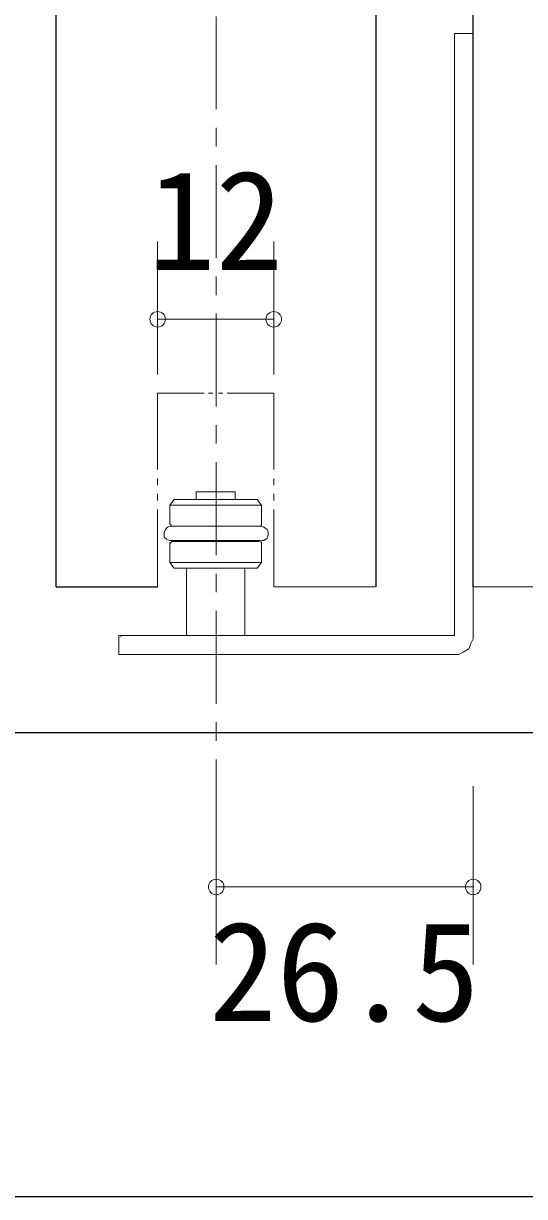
# Model space of a CAD drawing. Units: millimetres at full size; details may follow other scales. Extents: x -800 to 800, y -560 to 560.
# Drawn here: x -379.7 to -328, y -24 to 96.8 of the extents above; entities that cross this region are included whole.
import ezdxf
from ezdxf.enums import TextEntityAlignment as Align

# ---------------------------------------------------------------- set-up
doc = ezdxf.new("R2010")
doc.units = ezdxf.units.MM
doc.header["$LTSCALE"] = 4
doc.header["$PDMODE"] = 32
doc.header["$PDSIZE"] = 1.6
doc.linetypes.add('USER12', pattern=[3.826934, 2.391833, -0.478367, 0.478367, -0.478367])
doc.layers.add('0-0', color=7, linetype='Continuous', lineweight=25)
doc.layers.add('2-0', color=7, linetype='Continuous', lineweight=18)
doc.styles.add('ＭＳ ゴシック', font='')
doc.styles.get('ＭＳ ゴシック').set_extended_font_data('MS Gothic')

msp = doc.modelspace()

# ---------------------------------------------------------------- linework, layer by layer
at = {"layer": '0-0'}
msp.add_line((-780, -24), (152, -24), dxfattribs=at)
at = {"layer": '2-0', "lineweight": 25}
for p, q in [((-376.331, 38.797), (-376.331, 158.797)), ((-343.331, 38.797), (-343.331, 158.797)), ((-333.334, 38.797), (-333.334, 158.797)), ((-376.331, 38.797), (-365.876, 38.797)), ((-518.274, 23.797), (-144.764, 23.797))]:
    msp.add_line(p, q, dxfattribs=at)
at = {"layer": '2-0', "color": 4, "linetype": 'USER12', "lineweight": 9}
msp.add_line((-359.83, 158.797), (-359.83, 17.582), dxfattribs=at)
at = {"layer": '2-0'}
for p, q in [((-335.273, 95.82), (-335.273, 93.767)), ((-335.273, 95.82), (-333.334, 95.82)), ((-333.334, 93.767), (-333.334, 95.82)), ((-333.334, 94.679), (-333.334, 95.364)), ((-335.273, 93.767), (-335.273, 33.779)), ((-333.334, 93.197), (-333.334, 93.767)), ((-333.334, 33.779), (-333.334, 93.767)), ((-333.334, 84.758), (-333.334, 92.285)), ((-333.334, 61.835), (-333.334, 69.247)), ((-333.334, 60.238), (-333.334, 60.922)), ((-333.334, 58.641), (-333.334, 59.326)), ((-361.086, 58.755), (-365.876, 58.755)), ((-365.876, 50.886), (-365.876, 58.755)), ((-360.174, 58.755), (-360.63, 58.755)), ((-359.147, 58.755), (-359.604, 58.755)), ((-353.901, 58.755), (-358.691, 58.755)), ((-353.901, 58.755), (-353.901, 50.886)), ((-333.334, 50.316), (-333.334, 57.843)), ((-365.876, 49.289), (-365.876, 49.974)), ((-353.901, 49.974), (-353.901, 49.289)), ((-365.876, 47.692), (-365.876, 48.377)), ((-361.884, 48.605), (-361.884, 47.807)), ((-357.893, 47.807), (-357.893, 48.605)), ((-353.901, 48.377), (-353.901, 47.692)), ((-333.334, 48.719), (-333.334, 49.403)), ((-364.621, 47.236), (-364.165, 47.807)), ((-364.621, 45.297), (-364.621, 47.236)), ((-365.876, 38.797), (-365.876, 46.78)), ((-353.901, 46.78), (-353.901, 38.797)), ((-364.508, 45.07), (-355.27, 45.07)), ((-355.384, 45.07), (-364.393, 45.07)), ((-363.937, 45.07), (-364.051, 45.07)), ((-355.726, 45.07), (-355.84, 45.07)), ((-355.27, 43.587), (-364.508, 43.587)), ((-364.051, 43.473), (-363.937, 43.587)), ((-355.84, 43.587), (-355.726, 43.473)), ((-364.621, 43.359), (-364.621, 41.306)), ((-355.155, 41.306), (-355.155, 43.359)), ((-355.155, 41.306), (-364.621, 41.306)), ((-364.165, 40.736), (-364.621, 41.306)), ((-355.155, 41.306), (-355.612, 40.736)), ((-364.165, 40.736), (-355.612, 40.736)), ((-362.911, 33.779), (-362.911, 40.736)), ((-356.866, 40.736), (-356.866, 33.779)), ((-343.409, 38.797), (-353.901, 38.797)), ((-322.803, 38.797), (-333.257, 38.797)), ((-369.868, 33.779), (-367.815, 33.779)), ((-369.868, 33.779), (-369.868, 31.841)), ((-369.754, 33.722), (-369.64, 33.722)), ((-367.815, 33.779), (-335.273, 33.779)), ((-367.815, 31.841), (-369.868, 31.841)), ((-335.273, 31.841), (-367.815, 31.841))]:
    msp.add_line(p, q, dxfattribs=at)
at = {"layer": '2-0', "color": 4, "lineweight": 9}
for p, q in [((-365.876, 74.368), (-365.876, 60.684)), ((-353.901, 74.368), (-353.901, 60.684)), ((-365.876, 66.368), (-353.901, 66.368)), ((-359.831, -0.109), (-359.831, 18.258)), ((-333.335, -0.109), (-333.335, 18.258)), ((-359.831, 7.891), (-333.335, 7.891))]:
    msp.add_line(p, q, dxfattribs=at)
at = {"layer": '2-0'}
for points in [[(-361.884, 48.605), (-359.831, 48.605), (-357.893, 48.605)], [(-355.155, 47.236), (-359.831, 47.236), (-364.621, 47.236)], [(-364.165, 47.807), (-359.831, 47.807), (-355.612, 47.807)], [(-355.612, 47.807), (-355.155, 47.236), (-355.155, 45.297)], [(-364.508, 45.07), (-364.849, 44.955), (-365.078, 44.728), (-365.192, 44.385), (-365.192, 44.272), (-365.192, 43.929), (-364.964, 43.701), (-364.621, 43.587), (-364.508, 43.587)], [(-364.621, 45.297), (-364.508, 45.184), (-364.393, 45.07)], [(-355.27, 45.07), (-355.155, 45.184), (-355.155, 45.297)], [(-355.155, 43.587), (-354.927, 43.587), (-354.586, 43.815), (-354.471, 44.157), (-354.471, 44.499), (-354.586, 44.728), (-354.927, 44.955), (-355.155, 45.07)], [(-364.393, 43.473), (-364.508, 43.359), (-364.621, 43.245)], [(-364.393, 43.473), (-359.831, 43.473), (-355.384, 43.473)], [(-355.155, 43.245), (-355.155, 43.359), (-355.27, 43.473)], [(-335.273, 31.841), (-334.818, 31.841), (-334.361, 32.068), (-333.791, 32.411), (-333.563, 32.981), (-333.334, 33.437), (-333.334, 33.779)]]:
    msp.add_lwpolyline(points, dxfattribs=at)
at = {"layer": '2-0', "color": 4}
for p in [(-365.876, 66.368), (-353.901, 66.368), (-359.831, 7.891), (-333.335, 7.891)]:
    msp.add_point(p, dxfattribs=at)

# ---------------------------------------------------------------- texts
at = {"layer": '2-0', "style": 'ＭＳ ゴシック'}
for s, p in [('12', (-366.889, 68.368)), ('26.5', (-360.583, -9.002))]:
    msp.add_text(s, height=10.26, dxfattribs=at).set_placement(p, align=Align.BOTTOM_LEFT)

doc.saveas('drawing.dxf')
